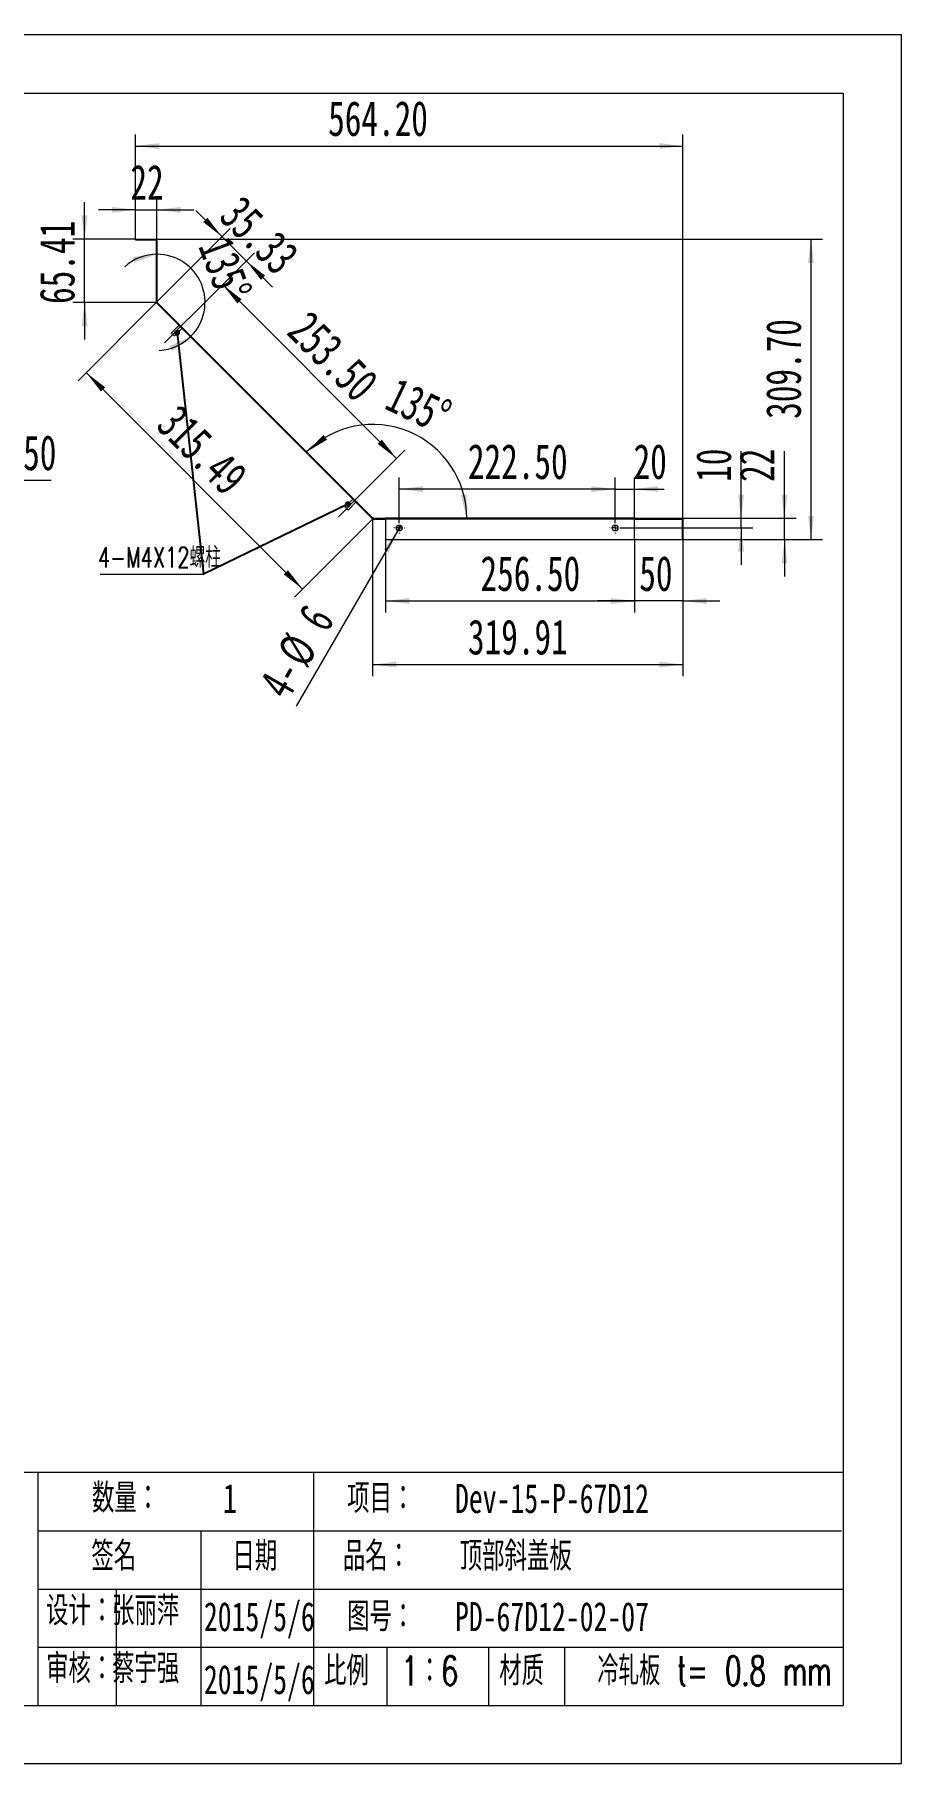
# Model space of a CAD drawing. Header units: millimetres. Extents: x 1 to 4201, y 2 to 2972.
# Drawn here: x 2711 to 4201, y 2 to 2972 of the extents above; entities that cross this region are included whole.
import ezdxf

# ---------------------------------------------------------------- set-up
doc = ezdxf.new("R2010")
doc.units = ezdxf.units.MM
doc.header["$LTSCALE"] = 10
doc.linetypes.add('CENTERX2', pattern=[20.32, 12.7, -2.54, 2.54, -2.54])
doc.layers.add('A-TITLEBLOCK', color=7, linetype='Continuous', lineweight=15)
doc.styles.add('SLDTEXTSTYLE0', font='TXT', dxfattribs={"width": 0.7, "bigfont": 'bigfont'})
doc.styles.add('SLDTEXTSTYLE1', font='TXT', dxfattribs={"width": 0.7})
doc.styles.add('SLDTEXTSTYLE2', font='TXT', dxfattribs={"width": 0.653846, "bigfont": 'bigfont'})
doc.dimstyles.new('SLDDIMSTYLE0', dxfattribs={"dimtxt": 60, "dimasz": 40.8, "dimexe": 0, "dimexo": 0.0625, "dimgap": 15, "dimtad": 2, "dimlfac": 0.6, "dimrnd": 1e-09, "dimzin": 12, "dimdsep": 46, "dimtxsty": 'SLDTEXTSTYLE1', "dimsah": 1, "dimcen": 0.09, "dimadec": 0, "dimazin": 3, "dimtfac": 1, "dimtmove": 0, "dimatfit": 0, "dimfxl": 0, "dimfrac": 2, "dimtolj": 1, "dimtzin": 12, "dimarcsym": 0})
doc.dimstyles.new('SLDDIMSTYLE1', dxfattribs={"dimtxt": 60, "dimasz": 40.8, "dimexe": 0, "dimexo": 0.0625, "dimgap": 15, "dimtad": 2, "dimlfac": 0.6, "dimrnd": 1e-09, "dimzin": 12, "dimdsep": 46, "dimtxsty": 'SLDTEXTSTYLE1', "dimsah": 1, "dimcen": 0.09, "dimadec": 0, "dimazin": 3, "dimtfac": 1, "dimtofl": 0, "dimtmove": 0, "dimatfit": 3, "dimfxl": 0, "dimfrac": 2, "dimtolj": 1, "dimtzin": 12, "dimarcsym": 0})
doc.dimstyles.new('SLDDIMSTYLE2', dxfattribs={"dimtxt": 60, "dimasz": 40.8, "dimexe": 0, "dimexo": 0.0625, "dimgap": 15, "dimtad": 2, "dimlfac": 0.6, "dimrnd": 1e-09, "dimzin": 4, "dimdsep": 46, "dimtxsty": 'SLDTEXTSTYLE1', "dimsah": 1, "dimcen": 0.09, "dimadec": 0, "dimazin": 1, "dimtfac": 1, "dimtofl": 0, "dimtmove": 0, "dimatfit": 3, "dimfxl": 0, "dimfrac": 2, "dimtolj": 1, "dimtzin": 12, "dimarcsym": 0})
doc.dimstyles.new('SLDDIMSTYLE3', dxfattribs={"dimtxt": 60, "dimasz": 40.8, "dimexe": 0, "dimexo": 0.0625, "dimgap": 15, "dimtad": 2, "dimlfac": 0.6, "dimrnd": 1e-09, "dimzin": 12, "dimdsep": 46, "dimtxsty": 'SLDTEXTSTYLE1', "dimblk1": 'NONE', "dimsah": 1, "dimcen": 0, "dimadec": 0, "dimazin": 3, "dimtfac": 1, "dimtmove": 0, "dimatfit": 3, "dimldrblk": 'NONE', "dimfxl": 0, "dimfrac": 2, "dimtolj": 1, "dimtzin": 12, "dimarcsym": 0})
doc.dimstyles.new('SLDDIMSTYLE4', dxfattribs={"dimtxt": 60, "dimasz": 40.8, "dimexe": 0, "dimexo": 0.0625, "dimgap": 15, "dimtad": 2, "dimdec": 4, "dimlfac": 6, "dimzin": 12, "dimdsep": 46, "dimtxsty": 'SLDTEXTSTYLE1', "dimsah": 1, "dimcen": 0.09, "dimazin": 3, "dimtfac": 1, "dimtofl": 0, "dimtmove": 0, "dimatfit": 3, "dimfxl": 0, "dimfrac": 2, "dimtolj": 1, "dimtzin": 12, "dimarcsym": 0})
doc.dimstyles.new('SLDDIMSTYLE5', dxfattribs={"dimtxt": 0.18, "dimasz": 10.16, "dimexe": 0, "dimexo": 0.0625, "dimgap": 0, "dimtad": 0, "dimtih": 1, "dimtoh": 1, "dimdec": 0, "dimrnd": 1e-09, "dimzin": 0, "dimdsep": 46, "dimtxsty": 'Standard', "dimblk1": 'DOT', "dimblk2": 'DOT', "dimsah": 1, "dimcen": 0.09, "dimadec": 0, "dimazin": 0, "dimtfac": 10.16, "dimtdec": 0, "dimtofl": 0, "dimtmove": 0, "dimatfit": 3, "dimldrblk": 'DOT', "dimfxl": 0, "dimfrac": 2, "dimtolj": 1, "dimtzin": 0, "dimarcsym": 0})
doc.dimstyles.new('SLDDIMSTYLE6', dxfattribs={"dimtxt": 60, "dimasz": 40.8, "dimexe": 0, "dimexo": 0.0625, "dimgap": 15, "dimtad": 2, "dimlfac": 0.6, "dimrnd": 1e-09, "dimzin": 4, "dimdsep": 46, "dimtxsty": 'SLDTEXTSTYLE1', "dimsah": 1, "dimcen": 0.09, "dimadec": 0, "dimazin": 1, "dimtfac": 1, "dimtmove": 0, "dimatfit": 0, "dimfxl": 0, "dimfrac": 2, "dimtolj": 1, "dimtzin": 12, "dimarcsym": 0})
doc.dimstyles.new('SLDDIMSTYLE7', dxfattribs={"dimtxt": 60, "dimasz": 40.8, "dimexe": 0, "dimexo": 0.0625, "dimgap": 15, "dimtad": 0, "dimtih": 1, "dimtoh": 1, "dimlfac": 0.6, "dimrnd": 1e-09, "dimzin": 12, "dimdsep": 46, "dimtxsty": 'SLDTEXTSTYLE1', "dimsah": 1, "dimcen": 0, "dimadec": 0, "dimazin": 3, "dimtfac": 1, "dimtofl": 0, "dimtmove": 0, "dimatfit": 3, "dimfxl": 0, "dimfrac": 2, "dimtolj": 1, "dimtzin": 12, "dimarcsym": 0})

# ---------------------------------------------------------------- blocks, each defined once
blk = doc.blocks.new('_D')
at = {"layer": 'A-TITLEBLOCK'}
for p, q in [((2797.3, 2620.7), (2797.3, 2684.2)), ((2885, 2620.7), (2777.3, 2620.7)), ((2797.3, 2511.6), (2797.3, 2620.7)), ((2920.4, 2511.6), (2777.3, 2511.6)), ((2797.3, 2511.6), (2797.3, 2448.1))]:
    blk.add_line(p, q, dxfattribs=at)
for points in [[(2797.3, 2620.7), (2802.4, 2661.5), (2792.2, 2661.5)], [(2797.3, 2511.6), (2792.2, 2470.8), (2802.4, 2470.8)]]:
    blk.add_solid(points, dxfattribs=at)
at = {"layer": 'A-TITLEBLOCK', "insert": (2720, 2509.3), "char_height": 60, "attachment_point": 1, "rotation": 90, "style": 'SLDTEXTSTYLE1'}
blk.add_mtext('65.41', dxfattribs=at)
blk = doc.blocks.new('_D_1')
at = {"layer": 'A-TITLEBLOCK'}
for p, q in [((2920.4, 2511.6), (2786, 2377.3)), ((2800.1, 2391.4), (3171.9, 2019.6)), ((3292.2, 2139.8), (3157.8, 2005.5))]:
    blk.add_line(p, q, dxfattribs=at)
for points in [[(2800.1, 2391.4), (2825.4, 2359), (2832.6, 2366.2)], [(3171.9, 2019.6), (3146.7, 2052), (3139.5, 2044.9)]]:
    blk.add_solid(points, dxfattribs=at)
at = {"layer": 'A-TITLEBLOCK', "insert": (2960.4, 2340.5), "char_height": 60, "attachment_point": 1, "rotation": 315, "style": 'SLDTEXTSTYLE1'}
blk.add_mtext('315.49', dxfattribs=at)
blk = doc.blocks.new('_D_2')
at = {"layer": 'A-TITLEBLOCK'}
for p, q in [((3292.2, 2139.8), (3292.2, 1869.9)), ((3825.4, 2104.5), (3825.4, 1869.9)), ((3292.2, 1889.9), (3825.4, 1889.9))]:
    blk.add_line(p, q, dxfattribs=at)
for points in [[(3292.2, 1889.9), (3333, 1884.8), (3333, 1895)], [(3825.4, 1889.9), (3784.6, 1895), (3784.6, 1884.8)]]:
    blk.add_solid(points, dxfattribs=at)
at = {"layer": 'A-TITLEBLOCK', "insert": (3456, 1967.3), "char_height": 60, "attachment_point": 1, "style": 'SLDTEXTSTYLE1'}
blk.add_mtext('319.91', dxfattribs=at)
blk = doc.blocks.new('_D_3')
at = {"layer": 'A-TITLEBLOCK'}
for p, q in [((3033.6, 2624.8), (2988.7, 2669.7)), ((2920.4, 2511.6), (3047.7, 2639)), ((3033.6, 2624.8), (3075.2, 2583.2)), ((2976.1, 2484.1), (3089.3, 2597.3)), ((3075.2, 2583.2), (3120.1, 2538.3))]:
    blk.add_line(p, q, dxfattribs=at)
for points in [[(3033.6, 2624.8), (3008.3, 2657.3), (3001.1, 2650.1)], [(3075.2, 2583.2), (3100.4, 2550.8), (3107.6, 2557.9)]]:
    blk.add_solid(points, dxfattribs=at)
at = {"layer": 'A-TITLEBLOCK', "insert": (3068.5, 2699.3), "char_height": 60, "attachment_point": 1, "rotation": 315, "style": 'SLDTEXTSTYLE1'}
blk.add_mtext('35.33', dxfattribs=at)
blk = doc.blocks.new('_D_4')
at = {"layer": 'A-TITLEBLOCK'}
for p, q in [((2885, 2620.7), (2885, 2691.1)), ((2921.7, 2620.7), (2921.7, 2691.1)), ((2885, 2671.1), (2821.5, 2671.1)), ((2885, 2671.1), (2921.7, 2671.1)), ((2921.7, 2671.1), (2985.2, 2671.1))]:
    blk.add_line(p, q, dxfattribs=at)
for points in [[(2885, 2671.1), (2844.2, 2676.2), (2844.2, 2666)], [(2921.7, 2671.1), (2962.5, 2666), (2962.5, 2676.2)]]:
    blk.add_solid(points, dxfattribs=at)
at = {"layer": 'A-TITLEBLOCK', "insert": (2876, 2748.4), "char_height": 60, "attachment_point": 1, "style": 'SLDTEXTSTYLE1'}
blk.add_mtext('22', dxfattribs=at)
blk = doc.blocks.new('_D_5')
at = {"layer": 'A-TITLEBLOCK'}
for p, q in [((3742, 2104.5), (3742, 1979.1)), ((3825.4, 2104.5), (3825.4, 1979.1)), ((3742, 1999.1), (3678.5, 1999.1)), ((3825.4, 1999.1), (3742, 1999.1)), ((3825.4, 1999.1), (3888.9, 1999.1))]:
    blk.add_line(p, q, dxfattribs=at)
for points in [[(3742, 1999.1), (3701.2, 2004.2), (3701.2, 1994)], [(3825.4, 1999.1), (3866.2, 1994), (3866.2, 2004.2)]]:
    blk.add_solid(points, dxfattribs=at)
at = {"layer": 'A-TITLEBLOCK', "insert": (3750.4, 2076.4), "char_height": 60, "attachment_point": 1, "style": 'SLDTEXTSTYLE1'}
blk.add_mtext('50', dxfattribs=at)
blk = doc.blocks.new('_D_6')
at = {"layer": 'A-TITLEBLOCK'}
for p, q in [((3708.7, 2133.7), (3708.7, 2211.3)), ((3742, 2141.2), (3742, 2211.3)), ((3708.7, 2191.3), (3645.2, 2191.3)), ((3708.7, 2191.3), (3742, 2191.3)), ((3742, 2191.3), (3793.3, 2191.3))]:
    blk.add_line(p, q, dxfattribs=at)
for points in [[(3708.7, 2191.3), (3667.9, 2196.4), (3667.9, 2186.2)], [(3742, 2191.3), (3782.8, 2186.2), (3782.8, 2196.4)]]:
    blk.add_solid(points, dxfattribs=at)
at = {"layer": 'A-TITLEBLOCK', "insert": (3740.6, 2268.7), "char_height": 60, "attachment_point": 1, "style": 'SLDTEXTSTYLE1'}
blk.add_mtext('20', dxfattribs=at)
blk = doc.blocks.new('_D_7')
at = {"layer": 'A-TITLEBLOCK'}
for p, q in [((3337.9, 2133.7), (3337.9, 2211.3)), ((3708.7, 2133.7), (3708.7, 2211.3)), ((3708.7, 2191.3), (3337.9, 2191.3))]:
    blk.add_line(p, q, dxfattribs=at)
for points in [[(3337.9, 2191.3), (3378.7, 2186.2), (3378.7, 2196.4)], [(3708.7, 2191.3), (3667.9, 2196.4), (3667.9, 2186.2)]]:
    blk.add_solid(points, dxfattribs=at)
at = {"layer": 'A-TITLEBLOCK', "insert": (3455.9, 2268.7), "char_height": 60, "attachment_point": 1, "style": 'SLDTEXTSTYLE1'}
blk.add_mtext('222.50', dxfattribs=at)
blk = doc.blocks.new('_D_8')
at = {"layer": 'A-TITLEBLOCK'}
for p, q in [((3314.5, 2104.5), (3314.5, 1979.1)), ((3742, 2104.5), (3742, 1979.1)), ((3314.5, 1999.1), (3742, 1999.1))]:
    blk.add_line(p, q, dxfattribs=at)
for points in [[(3314.5, 1999.1), (3355.3, 1994), (3355.3, 2004.2)], [(3742, 1999.1), (3701.2, 2004.2), (3701.2, 1994)]]:
    blk.add_solid(points, dxfattribs=at)
at = {"layer": 'A-TITLEBLOCK', "insert": (3477.5, 2076.4), "char_height": 60, "attachment_point": 1, "style": 'SLDTEXTSTYLE1'}
blk.add_mtext('256.50', dxfattribs=at)
blk = doc.blocks.new('_D_9')
at = {"layer": 'A-TITLEBLOCK'}
for p, q in [((3925.4, 2141.2), (3925.4, 2256.3)), ((3825.4, 2141.2), (3945.4, 2141.2)), ((3925.4, 2124.5), (3925.4, 2141.2)), ((3717.9, 2124.5), (3945.4, 2124.5)), ((3925.4, 2124.5), (3925.4, 2061))]:
    blk.add_line(p, q, dxfattribs=at)
for points in [[(3925.4, 2141.2), (3930.4, 2182), (3920.3, 2182)], [(3925.4, 2124.5), (3920.3, 2083.7), (3930.4, 2083.7)]]:
    blk.add_solid(points, dxfattribs=at)
at = {"layer": 'A-TITLEBLOCK', "insert": (3848, 2203.7), "char_height": 60, "attachment_point": 1, "rotation": 90, "style": 'SLDTEXTSTYLE1'}
blk.add_mtext('10', dxfattribs=at)
blk = doc.blocks.new('_D_10')
at = {"layer": 'A-TITLEBLOCK'}
for q in [(3161.1, 1818.3), (3340.4, 2128.8)]:
    blk.add_line((3335.4, 2120.2), q, dxfattribs=at)
blk.add_solid([(3335.4, 2120.2), (3310.6, 2087.4), (3319.4, 2082.3)], dxfattribs=at)
at = {"layer": 'A-TITLEBLOCK', "char_height": 60, "attachment_point": 1, "rotation": 60, "style": 'SLDTEXTSTYLE1'}
for s, insert in [('6', (3161.5, 1972.6)), ('%%c', (3126, 1911.6)), ('4-', (3094.6, 1856.6))]:
    blk.add_mtext(s, dxfattribs=dict(at, insert=insert))
blk = doc.blocks.new('_NONE')
blk = doc.blocks.new('_D_11')
at = {"layer": 'A-TITLEBLOCK'}
for p, q in [((2976.1, 2484.1), (3048.7, 2556.7)), ((3034.6, 2542.6), (3333.3, 2243.8)), ((3274.9, 2185.4), (3347.5, 2258))]:
    blk.add_line(p, q, dxfattribs=at)
for points in [[(3034.6, 2542.6), (3059.8, 2510.1), (3067, 2517.3)], [(3333.3, 2243.8), (3308.1, 2276.3), (3300.9, 2269.1)]]:
    blk.add_solid(points, dxfattribs=at)
at = {"layer": 'A-TITLEBLOCK', "insert": (3185.1, 2501.4), "char_height": 60, "attachment_point": 1, "rotation": 315, "style": 'SLDTEXTSTYLE1'}
blk.add_mtext('253.50', dxfattribs=at)
blk = doc.blocks.new('_D_12')
at = {"layer": 'A-TITLEBLOCK'}
blk.add_arc((3292.7, 2141.2), 161.2, 0, 135, dxfattribs=at)
for points in [[(3178.7, 2255.2), (3214, 2276.2), (3207.8, 2284.2)], [(3453.9, 2141.2), (3453.9, 2182.3), (3443.8, 2181)]]:
    blk.add_solid(points, dxfattribs=at)
at = {"layer": 'A-TITLEBLOCK', "insert": (3336.1, 2384.8), "char_height": 60, "attachment_point": 1, "rotation": 334.5028, "style": 'SLDTEXTSTYLE1'}
blk.add_mtext('135°', dxfattribs=at)
blk = doc.blocks.new('_D_13')
at = {"layer": 'A-TITLEBLOCK'}
for p, q in [((2885, 2620.7), (2885, 2800.7)), ((3825.4, 2141.2), (3825.4, 2800.7)), ((2885, 2780.7), (3825.4, 2780.7))]:
    blk.add_line(p, q, dxfattribs=at)
for points in [[(2885, 2780.7), (2925.8, 2775.6), (2925.8, 2785.7)], [(3825.4, 2780.7), (3784.6, 2785.7), (3784.6, 2775.6)]]:
    blk.add_solid(points, dxfattribs=at)
at = {"layer": 'A-TITLEBLOCK', "insert": (3215.8, 2858), "char_height": 60, "attachment_point": 1, "style": 'SLDTEXTSTYLE1'}
blk.add_mtext('564.20', dxfattribs=at)
blk = doc.blocks.new('_D_14')
at = {"layer": 'A-TITLEBLOCK'}
for p, q in [((2921.7, 2620.7), (4065.4, 2620.7)), ((4045.4, 2620.7), (4045.4, 2104.5)), ((3825.4, 2104.5), (4065.4, 2104.5))]:
    blk.add_line(p, q, dxfattribs=at)
for points in [[(4045.4, 2620.7), (4040.3, 2579.9), (4050.4, 2579.9)], [(4045.4, 2104.5), (4050.4, 2145.3), (4040.3, 2145.3)]]:
    blk.add_solid(points, dxfattribs=at)
at = {"layer": 'A-TITLEBLOCK', "insert": (3968, 2312), "char_height": 60, "attachment_point": 1, "rotation": 90, "style": 'SLDTEXTSTYLE1'}
blk.add_mtext('309.70', dxfattribs=at)
blk = doc.blocks.new('_D_15')
at = {"layer": 'A-TITLEBLOCK'}
for p, q in [((3999.8, 2141.2), (3999.8, 2256.3)), ((3825.4, 2141.2), (4019.8, 2141.2)), ((3999.8, 2104.5), (3999.8, 2141.2)), ((3742, 2104.5), (4019.8, 2104.5)), ((3999.8, 2104.5), (3999.8, 2041))]:
    blk.add_line(p, q, dxfattribs=at)
for points in [[(3999.8, 2141.2), (4004.9, 2182), (3994.8, 2182)], [(3999.8, 2104.5), (3994.8, 2063.7), (4004.9, 2063.7)]]:
    blk.add_solid(points, dxfattribs=at)
at = {"layer": 'A-TITLEBLOCK', "insert": (3922.5, 2203.7), "char_height": 60, "attachment_point": 1, "rotation": 90, "style": 'SLDTEXTSTYLE1'}
blk.add_mtext('22', dxfattribs=at)
blk = doc.blocks.new('_D_16')
at = {"layer": 'A-TITLEBLOCK'}
for start, end in [(90, 132.2159), (315, 90), (272.7841, 315)]:
    blk.add_arc((2921.7, 2512.2), 82.6, start, end, dxfattribs=at)
for points in [[(2921.7, 2594.8), (2880.8, 2590.5), (2883.1, 2580.6)], [(2980.1, 2453.8), (2942.8, 2436.6), (2948.1, 2427.9)]]:
    blk.add_solid(points, dxfattribs=at)
at = {"layer": 'A-TITLEBLOCK', "insert": (3048.4, 2629.9), "char_height": 60, "attachment_point": 1, "rotation": 290.5603, "style": 'SLDTEXTSTYLE1'}
blk.add_mtext('135°', dxfattribs=at)
blk = doc.blocks.new('SW_NOTE_1')
at = {"layer": 'A-TITLEBLOCK', "color": 0}
blk.add_line((-177.6, 0), (0, 0), dxfattribs=at)
blk.add_line((-177.6, 0), (0, 0), dxfattribs=at)
at = {"layer": 'A-TITLEBLOCK', "color": 0, "insert": (-181.6, 46.5), "char_height": 35, "attachment_point": 1, "style": 'SLDTEXTSTYLE0'}
blk.add_mtext('4-M4X12\\M+19786\\M+1928C', dxfattribs=at)
blk = doc.blocks.new('_DOT')
at = {"color": 0, "linetype": 'ByBlock', "lineweight": -2}
blk.add_line((-0.5, 0), (-1, 0), dxfattribs=at)
at = {"color": 0, "linetype": 'ByBlock', "const_width": 0.5}
blk.add_lwpolyline([(-0.25, 0, 1), (0.25, 0, 1)], format="xyb", close=True, dxfattribs=at)
blk = doc.blocks.new('SW_CENTERMARKSYMBOL_0')
at = {"layer": 'A-TITLEBLOCK', "color": 0}
for p, q in [((-8.3, 0), (-9.2, 0)), ((0, 0), (-4.2, 0)), ((0, 8.3), (0, 9.2)), ((0, 0), (0, 4.2)), ((0, 0), (0, -4.2)), ((0, 0), (4.2, 0)), ((8.3, 0), (9.2, 0)), ((0, -8.3), (0, -9.2))]:
    blk.add_line(p, q, dxfattribs=at)
blk = doc.blocks.new('SW_CENTERMARKSYMBOL_1')
at = {"layer": 'A-TITLEBLOCK', "color": 0}
for p, q in [((-8.3, 0), (-9.2, 0)), ((0, 0), (-4.2, 0)), ((0, 8.3), (0, 9.2)), ((0, 0), (0, 4.2)), ((0, 0), (0, -4.2)), ((0, 0), (4.2, 0)), ((8.3, 0), (9.2, 0)), ((0, -8.3), (0, -9.2))]:
    blk.add_line(p, q, dxfattribs=at)
blk = doc.blocks.new('_D_25')
at = {"layer": 'A-TITLEBLOCK'}
for p, q in [((2605.8, 2206.5), (2542.3, 2206.5)), ((2605.8, 2158.1), (2605.8, 2226.5)), ((2605.8, 2206.5), (2618.3, 2206.5)), ((2618.3, 2206.5), (2739.7, 2206.5))]:
    blk.add_line(p, q, dxfattribs=at)
for points in [[(2605.8, 2206.5), (2565, 2211.6), (2565, 2201.5)], [(2618.3, 2206.5), (2659.1, 2201.5), (2659.1, 2211.6)]]:
    blk.add_solid(points, dxfattribs=at)
at = {"layer": 'A-TITLEBLOCK', "insert": (2634.6, 2283.9), "char_height": 60, "attachment_point": 1, "style": 'SLDTEXTSTYLE1'}
blk.add_mtext('7.50', dxfattribs=at)
blk = doc.blocks.new('_D_26')
at = {"layer": 'A-TITLEBLOCK'}
for p, q in [((515.3, 2454.3), (574.3, 2402.9)), ((574.3, 2402.9), (1101.6, 2402.9))]:
    blk.add_line(p, q, dxfattribs=at)
blk.add_solid([(515.3, 2454.3), (542.7, 2423.7), (549.4, 2431.3)], dxfattribs=at)
at = {"layer": 'A-TITLEBLOCK', "insert": (590.1, 2480.2), "char_height": 60, "attachment_point": 1, "style": 'SLDTEXTSTYLE0'}
blk.add_mtext('\\M+19477\\M+196CA焊\\M+190DA4-M4X12\\M+19786\\M+1928C', dxfattribs=at)

msp = doc.modelspace()

# ---------------------------------------------------------------- linework, layer by layer
at = {"color": 7, "linetype": 'Continuous', "lineweight": 15}
for p, q in [((2885.026375, 2620.66505), (2885.026375, 2619.331694)), ((2885.026375, 2620.66505), (2920.359711, 2620.66505)), ((2885.026375, 2619.331694), (2920.359711, 2619.331694)), ((2920.359711, 2620.66505), (2920.359711, 2512.193637)), ((2920.359711, 2620.66505), (2921.693042, 2620.66505)), ((2921.693042, 2620.66505), (2921.693042, 2513.526968)), ((2921.693042, 2513.526968), (2920.359711, 2512.193637)), ((2920.750245, 2511.250816), (3291.778838, 2140.222223)), ((2921.693042, 2512.193637), (2921.693042, 2513.526968)), ((3292.721647, 2141.165032), (2921.693042, 2512.193637)), ((2959.346488, 2472.654573), (2946.147163, 2459.455248)), ((2951.450462, 2454.15195), (2964.649786, 2467.351274)), ((3258.099102, 2173.901959), (3244.899774, 2160.702631)), ((3250.203076, 2155.399331), (3263.402403, 2168.598657)), ((3294.05498, 2141.165032), (3292.721647, 2139.831699)), ((3294.05498, 2141.165032), (3292.721647, 2141.165032)), ((3292.721647, 2139.831699), (3313.193052, 2139.831699)), ((3294.05498, 2141.165032), (3313.193052, 2141.165032)), ((3313.193052, 2139.831699), (3313.193052, 2141.165032)), ((3313.193052, 2141.165032), (3314.526386, 2141.165032)), ((3313.193052, 2139.831699), (3314.526386, 2139.831699)), ((3314.526386, 2141.165032), (3314.526386, 2139.831699)), ((3742.026378, 2141.165032), (3314.526386, 2141.165032)), ((3742.026378, 2139.831699), (3314.526386, 2139.831699)), ((3314.526386, 2139.831699), (3314.526386, 2104.498366)), ((3742.026378, 2141.165032), (3742.026378, 2139.831699)), ((3742.026378, 2141.165032), (3743.359734, 2141.165032)), ((3742.026378, 2104.498366), (3742.026378, 2139.831699)), ((3742.026378, 2139.831699), (3743.359734, 2139.831699)), ((3743.359734, 2139.831699), (3743.359734, 2141.165032)), ((3743.359734, 2141.165032), (3825.359732, 2141.165032)), ((3743.359734, 2139.831699), (3825.359732, 2139.831699)), ((3824.026376, 2139.831699), (3824.026376, 2104.498366)), ((3825.359732, 2141.165032), (3825.359732, 2139.831699)), ((3825.359732, 2139.831699), (3825.359732, 2104.498366)), ((3314.526386, 2104.498366), (3742.026378, 2104.498366)), ((3825.359732, 2104.498366), (3824.026376, 2104.498366))]:
    msp.add_line(p, q, dxfattribs=at)
at = {"color": 7, "linetype": 'Continuous', "lineweight": 15, "flags": 128}
for points in [[(2946.147163, 2459.455248), (2946.349, 2459.253412), (2946.923812, 2458.6786), (2947.784056, 2457.818331), (2948.7988, 2456.803587), (2949.813544, 2455.788843), (2950.673813, 2454.928599), (2951.248626, 2454.353786), (2951.450462, 2454.15195)], [(3244.899774, 2160.702631), (3245.10162, 2160.500787), (3245.676426, 2159.925981), (3246.536682, 2159.065725), (3247.551427, 2158.050982), (3248.566168, 2157.036239), (3249.426427, 2156.175981), (3250.00123, 2155.601175), (3250.203076, 2155.399331)]]:
    msp.add_lwpolyline(points, dxfattribs=at)
at = {"color": 7, "linetype": 'Continuous', "lineweight": 15}
for centre in [(3337.859719, 2124.498365), (3708.693052, 2124.498365)]:
    msp.add_circle(centre, 5, dxfattribs=at)
for centre, start, end in [((2921.693051, 2512.193628), 180, 225), ((3292.721647, 2141.165032), 225, 270)]:
    msp.add_arc(centre, 1.333333, start, end, dxfattribs=at)
at = {"layer": 'A-TITLEBLOCK', "linetype": 'Continuous'}
for p, q in [((0.788436, 2972.147802), (4200.788436, 2972.147802)), ((4200.788436, 2.147802), (4200.788436, 2972.147802)), ((250.634098, 2871.752704), (4100.634098, 2871.752704)), ((4100.634098, 2871.752704), (4100.634098, 101.752704)), ((250.634098, 101.752704), (4100.634098, 101.752704)), ((0.788436, 2.147802), (4200.788436, 2.147802))]:
    msp.add_line(p, q, dxfattribs=at)
at = {"layer": 'A-TITLEBLOCK'}
for p, q in [((2920.359718, 2513.076495), (2920.359718, 2511.641343)), ((2920.982299, 2511.018762), (2920.359718, 2511.641343)), ((3290.689919, 2141.311141), (3292.169362, 2139.831699)), ((3295.325769, 2139.831699), (3292.169362, 2139.831699)), ((4100.528061, 501.752704), (2228.527385, 501.752704)), ((2717.602374, 101.752704), (2717.602374, 501.752704)), ((3190.851906, 501.752704), (3190.851906, 101.752704)), ((2717.602374, 401.752704), (4097.710712, 401.752704)), ((2996.826703, 401.752704), (2996.826703, 101.752704)), ((2717.602374, 301.752704), (4100.398859, 301.752704)), ((2851.540799, 301.752704), (2851.540799, 101.752704)), ((2717.602374, 201.752704), (4100.634098, 201.752704)), ((3317.314575, 101.752704), (3317.314575, 201.752704)), ((3491.935096, 101.752704), (3491.935096, 201.752704)), ((3622.644576, 101.752704), (3622.644576, 201.752704))]:
    msp.add_line(p, q, dxfattribs=at)
at = {"layer": 'A-TITLEBLOCK', "linetype": 'CENTERX2', "lineweight": 0, "ltscale": 1.666667}
for p, q in [((2934.656675, 2442.661461), (2976.140273, 2484.145059)), ((3233.40929, 2143.908846), (3274.892888, 2185.392444))]:
    msp.add_line(p, q, dxfattribs=at)

# ---------------------------------------------------------------- block references
at = {"layer": 'A-TITLEBLOCK'}
for name, p in [('SW_CENTERMARKSYMBOL_1', (3337.859719, 2124.498365)), ('SW_CENTERMARKSYMBOL_0', (3708.693052, 2124.498365)), ('SW_NOTE_1', (3001.757849, 2045.076402))]:
    msp.add_blockref(name, p, dxfattribs=at)

# ---------------------------------------------------------------- texts
at = {"layer": 'A-TITLEBLOCK', "char_height": 50, "attachment_point": 1}
for s, insert, style in [('\\M+19094\\M+197CA\\M+18146', (2810.094267, 483.000955), 'SLDTEXTSTYLE0'), ('1', (3035.091444, 482.361758), 'SLDTEXTSTYLE1'), ('项\\M+196DA\\M+18146', (3248.394608, 482.361756), 'SLDTEXTSTYLE0'), ('Dev-15-P-67D12', (3433.762365, 482.361758), 'SLDTEXTSTYLE1'), ('签\\M+196BC', (2808.922542, 383.148999), 'SLDTEXTSTYLE0'), ('\\M+193FA\\M+18AFA', (3051.421561, 383.148999), 'SLDTEXTSTYLE0'), ('\\M+19569\\M+196BC\\M+18146', (3240.931654, 383.148999), 'SLDTEXTSTYLE0'), ('顶\\M+19594\\M+18ECE\\M+1E1B3\\M+194C2', (3441.868314, 383.149), 'SLDTEXTSTYLE0'), ('设计\\M+18146', (2731.074665, 289.39323), 'SLDTEXTSTYLE0'), ('张丽\\M+1E4CA', (2844.494048, 289.393231), 'SLDTEXTSTYLE0'), ('2015/5/6', (3002.309461, 279.393234), 'SLDTEXTSTYLE1'), ('图\\M+18D86\\M+18146', (3248.394608, 279.393233), 'SLDTEXTSTYLE0'), ('PD-67D12-02-07', (3433.692925, 279.393234), 'SLDTEXTSTYLE1'), ('审\\M+18A6A\\M+18146', (2731.074665, 190.055237), 'SLDTEXTSTYLE0'), ('\\M+1E4EF\\M+18946强', (2844.494048, 190.055238), 'SLDTEXTSTYLE0'), ('\\M+194E4\\M+197E1', (3208.909397, 186.263569), 'SLDTEXTSTYLE0'), ('1\\M+181466', (3341.120473, 186.26357), 'SLDTEXTSTYLE0'), ('\\M+18DDE质', (3509.636855, 186.263569), 'SLDTEXTSTYLE0'), ('\\M+197E2轧\\M+194C2 t= 0.8 mm', (3678.379575, 186.263569), 'SLDTEXTSTYLE2'), ('2015/5/6', (3002.309461, 171.263573), 'SLDTEXTSTYLE1')]:
    msp.add_mtext(s, dxfattribs=dict(at, insert=insert, style=style))

# ---------------------------------------------------------------- dimensions: what is measured, and where the dimension line sits
at = {"layer": 'A-TITLEBLOCK'}
for base, p1, p2, angle, dimstyle, picture, middle in [((3825.359719, 2780.665033), (2885.026384, 2620.665033), (3825.359719, 2141.165032), 0, 'SLDDIMSTYLE2', '_D_13', (3294.706054, 2780.665033)), ((2797.323669, 2620.665033), (2920.359718, 2511.641343), (2885.026384, 2620.665033), 90, 'SLDDIMSTYLE0', '_D', (2797.323669, 2575.086659)), ((3075.190504, 2583.19529), (2920.359718, 2511.641343), (2976.140273, 2484.145059), 315, 'SLDDIMSTYLE0', '_D_3', (3060.302003, 2598.083791)), ((4045.359719, 2104.498365), (2921.693051, 2620.665033), (3825.359719, 2104.498365), 90, 'SLDDIMSTYLE2', '_D_14', (4045.359719, 2390.874302)), ((3333.322534, 2243.82209), (2976.140273, 2484.145059), (3274.892888, 2185.392444), 315, 'SLDDIMSTYLE2', '_D_11', (3186.270322, 2390.874302)), ((3171.940941, 2019.603277), (2920.359718, 2511.641343), (3292.169362, 2139.831699), 315, 'SLDDIMSTYLE1', '_D_1', (2961.531962, 2230.012257)), ((3925.359719, 2141.165032), (3717.859719, 2124.498365), (3825.359719, 2141.165032), 90, 'SLDDIMSTYLE0', '_D_9', (3925.359719, 2230.012257)), ((3999.843294, 2141.165032), (3742.026385, 2104.498365), (3825.359719, 2141.165032), 90, 'SLDDIMSTYLE0', '_D_15', (3999.843294, 2230.012257))]:
    dim = msp.add_linear_dim(base=base, p1=p1, p2=p2, angle=angle, dimstyle=dimstyle, dxfattribs=at)
    dim.commit()
    dim.dimension.update_dxf_attribs({"geometry": picture, "text_midpoint": middle, "dimtype": 160})
for base, p1, p2, dimstyle, picture, middle in [((2921.693051, 2671.096931), (2885.026384, 2620.665033), (2921.693051, 2620.665033), 'SLDDIMSTYLE0', '_D_4', (2902.381809, 2671.096931)), ((2618.325997, 2206.54074), (2605.825997, 2158.050982), (2618.325997, 2141.165032), 'SLDDIMSTYLE6', '_D_25', (2687.133991, 2206.54074)), ((3337.859719, 2191.329647), (3708.693052, 2133.665032), (3337.859719, 2133.665032), 'SLDDIMSTYLE2', '_D_7', (3534.870063, 2191.329647)), ((3742.026385, 2191.329647), (3708.693052, 2133.665032), (3742.026385, 2141.165032), 'SLDDIMSTYLE0', '_D_6', (3766.981819, 2191.329647)), ((3825.359719, 1889.915431), (3292.169362, 2139.831699), (3825.359719, 2104.498365), 'SLDDIMSTYLE1', '_D_2', (3534.870063, 1889.915431)), ((3742.026385, 1999.0813), (3314.526385, 2104.498365), (3742.026385, 2104.498365), 'SLDDIMSTYLE2', '_D_8', (3556.405561, 1999.0813)), ((3742.026385, 1999.0813), (3825.359719, 2104.498365), (3742.026385, 2104.498365), 'SLDDIMSTYLE0', '_D_5', (3776.68671, 1999.0813))]:
    dim = msp.add_linear_dim(base=base, p1=p1, p2=p2, dimstyle=dimstyle, dxfattribs=at)
    dim.commit()
    dim.dimension.update_dxf_attribs({"geometry": picture, "text_midpoint": middle, "dimtype": 160})
for base, line1, picture, middle in [((2998.003381, 2543.802401), ((2921.693051, 2620.665033), (2921.693051, 2512.193628)), '_D_16', (2999.029524, 2541.201401)), ((3354.412578, 2290.100115), ((3825.359719, 2141.165032), (3292.721647, 2141.165032)), '_D_12', (3362.115603, 2286.670732))]:
    dim = msp.add_angular_dim_2l(base=base, line1=line1, line2=((3292.721647, 2141.165032), (2921.693051, 2512.193628)), dimstyle='SLDDIMSTYLE4', dxfattribs=at)
    dim.commit()
    dim.dimension.update_dxf_attribs({"geometry": picture, "text_midpoint": middle, "dimtype": 162})
dim = msp.add_radius_dim(center=(512.492663, 2456.803597), mpoint=(515.315303, 2454.338366), text='背面焊接4-M4X12螺柱', dimstyle='SLDDIMSTYLE7', override={"dimpost": '<>'}, dxfattribs=at)
dim.commit()
dim.dimension.update_dxf_attribs({"geometry": '_D_26', "text_midpoint": (845.878015, 2439.988478), "dimtype": 164})
dim = msp.add_diameter_dim_2p(p1=(3340.359719, 2128.828492), p2=(3335.359719, 2120.168238), text='4-<>', dimstyle='SLDDIMSTYLE3', dxfattribs=at)
dim.commit()
dim.dimension.update_dxf_attribs({"geometry": '_D_10', "text_midpoint": (3199.295754, 1884.498465), "dimtype": 163})

# ---------------------------------------------------------------- leaders
for points in [[(2956.288163, 2459.951368), (3001.757849, 2045.076402)], [(3249.72728, 2165.401436), (3001.757849, 2045.076402)]]:
    msp.add_leader(points, dimstyle='SLDDIMSTYLE5', dxfattribs=at)

doc.saveas('drawing.dxf')
